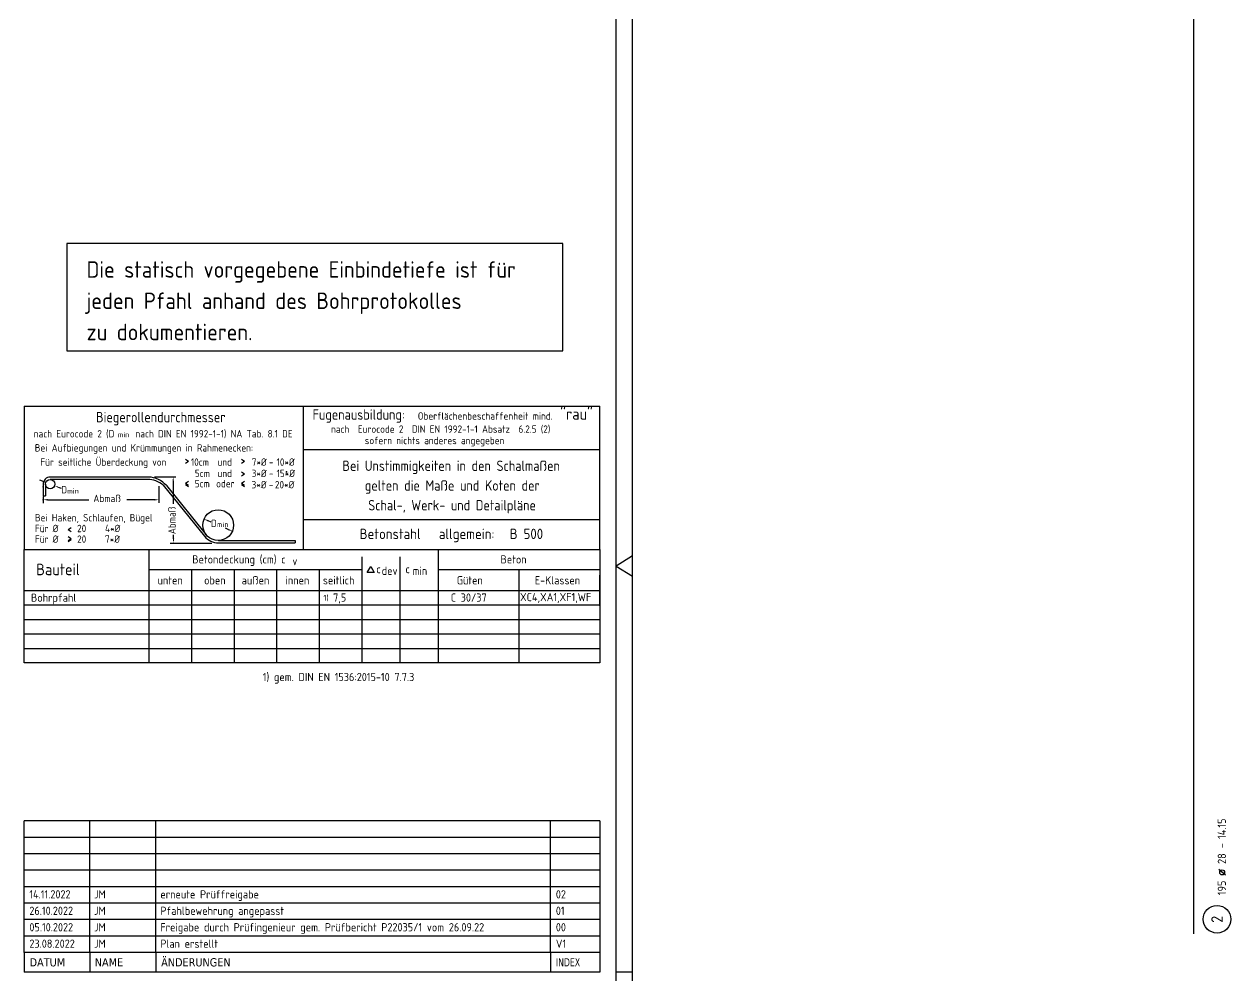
# Model space of a CAD drawing. Extents: x 1.5 to 20.9, y -1.9 to 20.
# Drawn here: x 11.73 to 20.9, y 5.49 to 12.73 of the extents above; entities that cross this region are included whole.
import ezdxf
from ezdxf.enums import TextEntityAlignment as Align

# ---------------------------------------------------------------- set-up
doc = ezdxf.new("R2010")
doc.units = 0
doc.header["$LTSCALE"] = 0.25
doc.linetypes.add('AUSGEZOGEN', pattern=[1000.01, 1000, 0.01])
for name, color, linetype in [('BET-ANS', 7, 'Continuous'), ('RAHMEN', 7, 'Continuous'), ('RND', 7, 'Continuous'), ('STEMPEL', 7, 'Continuous'), ('TEXT', 7, 'Continuous')]:
    doc.layers.add(name, color=color, linetype=linetype)
doc.styles.add('helv', font='tahoma.ttf')
doc.styles.add('txt', font='isocp.shx')

# ---------------------------------------------------------------- blocks, each defined once
blk = doc.blocks.new('DINA1')
at = {"layer": 'RAHMEN'}
blk.add_line((84.1, 59.4), (0, 59.4), dxfattribs=at)
at = {"layer": 'RAHMEN', "color": 7, "linetype": 'Continuous'}
for p, q in [((41.74, 59.4), (42.05, 58.9)), ((42.05, 58.9), (42.36, 59.4))]:
    blk.add_line(p, q, dxfattribs=at)
at = {"layer": 'RAHMEN', "color": 5}
blk.add_line((83.6, 58.9), (2, 58.9), dxfattribs=at)
blk = doc.blocks.new('Plankopf-ER')
at = {"layer": 'RAHMEN', "color": 7, "linetype": 'Continuous'}
for p, q in [((-0.5, 4.6), (-18, 4.6)), ((-18, 4.1), (-18, 4.6)), ((-16, 4.1), (-16, 4.6)), ((-14, 4.1), (-14, 4.6)), ((-2, 4.1), (-2, 4.6)), ((-0.5, 4.6), (-0.5, 4.1)), ((-0.5, 4.1), (-18, 4.1)), ((-18, 3.6), (-18, 4.1)), ((-16, 3.6), (-16, 4.1)), ((-14, 3.6), (-14, 4.1)), ((-2, 3.6), (-2, 4.1)), ((-0.5, 4.1), (-0.5, 3.6)), ((-0.5, 3.6), (-18, 3.6)), ((-18, 3.1), (-18, 3.6)), ((-16, 3.1), (-16, 3.6)), ((-14, 3.1), (-14, 3.6)), ((-2, 3.1), (-2, 3.6)), ((-0.5, 3.6), (-0.5, 3.1)), ((-0.5, 3.1), (-18, 3.1)), ((-18, 2.6), (-18, 3.1)), ((-16, 2.6), (-16, 3.1)), ((-14, 2.6), (-14, 3.1)), ((-2, 2.6), (-2, 3.1)), ((-0.5, 3.1), (-0.5, 2.6)), ((-0.5, 2.6), (-18, 2.6)), ((-18, 2.1), (-18, 2.6)), ((-16, 2.1), (-16, 2.6)), ((-14, 2.1), (-14, 2.6)), ((-2, 2.1), (-2, 2.6)), ((-0.5, 2.6), (-0.5, 2.1)), ((-0.5, 2.1), (-18, 2.1)), ((-18, 1.6), (-18, 2.1)), ((-16, 1.6), (-16, 2.1)), ((-14, 1.6), (-14, 2.1)), ((-2, 1.6), (-2, 2.1)), ((-0.5, 2.1), (-0.5, 1.6)), ((-0.5, 1.6), (-18, 1.6)), ((-18, 1.1), (-18, 1.6)), ((-16, 1.1), (-16, 1.6)), ((-14, 1.1), (-14, 1.6)), ((-2, 1.1), (-2, 1.6)), ((-0.5, 1.6), (-0.5, 1.1)), ((-0.5, 1.1), (-18, 1.1)), ((-18, 0.6), (-18, 1.1)), ((-16, 0.6), (-16, 1.1)), ((-14, 0.6), (-14, 1.1)), ((-2, 0.6), (-2, 1.1)), ((-0.5, 1.1), (-0.5, 0.6)), ((-0.5, 0.6), (-18, 0.6)), ((-18, 0.6), (-18, 0)), ((-16, 0.6), (-16, 0)), ((-14, 0.6), (-14, 0)), ((-2, 0.6), (-2, 0)), ((-0.5, 0.6), (-0.5, 0)), ((-0.5, 0), (-18, 0))]:
    blk.add_line(p, q, dxfattribs=at)
at = {"layer": 'RAHMEN', "color": 7, "linetype": 'Continuous', "style": 'txt'}
for tag, p in [('INDEX-D8', (-17.841, 4.242)), ('INDEX-N8', (-15.876, 4.242)), ('INDEX-X8', (-13.857, 4.242)), ('INDEX8', (-1.833, 4.242)), ('INDEX-D7', (-17.841, 3.742)), ('INDEX-N7', (-15.876, 3.742)), ('INDEX-X7', (-13.857, 3.742)), ('INDEX7', (-1.833, 3.742)), ('INDEX-D6', (-17.841, 3.242)), ('INDEX-N6', (-15.876, 3.242)), ('INDEX-X6', (-13.857, 3.242)), ('INDEX6', (-1.833, 3.242)), ('INDEX-D5', (-17.841, 2.742)), ('INDEX-N5', (-15.876, 2.742)), ('INDEX-X5', (-13.857, 2.742)), ('INDEX5', (-1.833, 2.742)), ('INDEX-D4', (-17.841, 2.242)), ('INDEX-N4', (-15.876, 2.242)), ('INDEX-X4', (-13.857, 2.242)), ('INDEX4', (-1.833, 2.242)), ('INDEX-D3', (-17.841, 1.742)), ('INDEX-N3', (-15.876, 1.742)), ('INDEX-X3', (-13.857, 1.742)), ('INDEX3', (-1.833, 1.742)), ('INDEX-D2', (-17.841, 1.242)), ('INDEX-N2', (-15.876, 1.242)), ('INDEX-X2', (-13.857, 1.242)), ('INDEX2', (-1.833, 1.242)), ('INDEX-D1', (-17.841, 0.742)), ('INDEX-N1', (-15.876, 0.742)), ('INDEX-X1', (-13.857, 0.742)), ('INDEX1', (-1.833, 0.742))]:
    blk.add_attdef(tag, p, '', height=0.25, dxfattribs=at)
at = {"layer": 'STEMPEL', "color": 7, "linetype": 'Continuous', "style": 'helv'}
for s, p in [('DATUM', (-17.833, 0.176)), ('NAME', (-15.853, 0.176)), ('ÄNDERUNGEN', (-13.833, 0.176))]:
    blk.add_text(s, height=0.25, dxfattribs=at).set_placement(p)
at = {"layer": 'STEMPEL', "color": 7, "linetype": 'Continuous', "style": 'helv', "width": 0.8}
blk.add_text('INDEX', height=0.25, dxfattribs=at).set_placement((-1.833, 0.176))
blk = doc.blocks.new('RND_AUSZ')
at = {"layer": 'RND', "color": 7, "linetype": 'Continuous'}
blk.add_line((1.341, 0.262), (1.509, 0.466), dxfattribs=at)
at = {"layer": 'RND', "color": 1, "linetype": 'Continuous'}
blk.add_circle((0, 0.52), 0.42, dxfattribs=at)
at = {"layer": 'RND', "color": 7, "linetype": 'Continuous'}
blk.add_circle((1.425, 0.364), 0.075, dxfattribs=at)
at = {"layer": 'RND', "color": 7, "linetype": 'Continuous', "style": 'txt'}
blk.add_text('-', height=0.25, dxfattribs=at).set_placement((2.163, 0.25))
for tag, p in [('WIEOFT', (-0.536, 0.25)), ('STK', (1.174, 0.25))]:
    blk.add_attdef(tag, text='', height=0.25, dxfattribs=at).set_placement(p, align=Align.RIGHT)
at = {"layer": 'RND', "color": 1, "linetype": 'Continuous', "style": 'txt'}
blk.add_attdef('POS', text='', height=0.35, dxfattribs=at).set_placement((0, 0.52), align=Align.MIDDLE)
at = {"layer": 'RND', "color": 7, "linetype": 'Continuous', "style": 'txt'}
for tag, p in [('DS', (1.683, 0.25)), ('LANG', (2.441, 0.25)), ('TEXT', (3.669, 0.25))]:
    blk.add_attdef(tag, p, '', height=0.25, dxfattribs=at)

msp = doc.modelspace()

# ---------------------------------------------------------------- linework, layer by layer
at = {"layer": 'RAHMEN', "color": 5, "linetype": 'Continuous'}
for p, q in [((11.727, 9.823), (16.102, 9.823)), ((11.727, 9.823), (11.727, 8.7335)), ((13.8516, 8.7335), (13.8516, 9.823)), ((16.102, 8.7335), (16.102, 9.823)), ((16.102, 8.3067), (16.102, 8.5378))]:
    msp.add_line(p, q, dxfattribs=at)
at = {"layer": 'RAHMEN', "color": 7, "linetype": 'AUSGEZOGEN'}
for p, q in [((13.8516, 9.4942), (16.102, 9.4942)), ((12.976, 9.4016), (12.9542, 9.4169)), ((12.976, 9.4016), (12.9542, 9.3863)), ((13.401, 9.4016), (13.3792, 9.4169)), ((13.401, 9.4016), (13.3792, 9.3863)), ((13.4012, 9.3068), (13.3794, 9.322)), ((13.4012, 9.3068), (13.3794, 9.2915)), ((12.9542, 9.2377), (12.976, 9.253)), ((12.9542, 9.2377), (12.976, 9.2224)), ((12.9542, 9.228), (12.976, 9.2127)), ((13.3792, 9.2377), (13.401, 9.253)), ((13.3792, 9.2377), (13.401, 9.2224)), ((13.3792, 9.228), (13.401, 9.2127)), ((12.0617, 8.8863), (12.0835, 8.9016)), ((13.8516, 8.9623), (16.102, 8.9623)), ((12.0617, 8.8863), (12.0835, 8.871)), ((12.0835, 8.8159), (12.0617, 8.8312)), ((12.0835, 8.8159), (12.0617, 8.8006)), ((12.0835, 8.8062), (12.0617, 8.7909)), ((11.727, 8.4222), (16.102, 8.4222)), ((11.727, 8.3122), (16.102, 8.3122)), ((11.727, 8.2022), (16.102, 8.2022)), ((11.727, 8.0922), (16.102, 8.0922)), ((11.727, 7.9822), (16.102, 7.9822))]:
    msp.add_line(p, q, dxfattribs=at)
at = {"layer": 'RAHMEN', "color": 7, "linetype": 'Continuous'}
for p, q in [((12.6726, 9.2839), (11.9248, 9.2839)), ((12.6663, 9.2662), (11.9248, 9.2662)), ((12.7183, 9.2856), (12.8814, 9.2856)), ((11.8918, 9.2436), (11.8452, 9.2616)), ((11.8717, 9.2307), (11.8717, 9.1422)), ((11.8894, 9.2307), (11.8894, 9.1422)), ((11.9847, 9.2079), (12.0083, 9.1989)), ((12.7516, 9.2159), (12.7516, 9.0892)), ((12.7839, 9.2215), (13.0988, 8.8339)), ((12.8081, 9.2194), (13.1112, 8.8464)), ((12.8602, 9.2519), (12.8602, 9.0814)), ((11.8717, 9.1422), (11.8894, 9.1422)), ((11.8717, 9.1365), (11.8717, 9.0863)), ((11.9054, 9.1117), (12.2196, 9.1117)), ((12.7179, 9.1117), (12.5087, 9.1117)), ((13.1476, 8.9425), (13.1256, 8.952)), ((12.8625, 8.8167), (12.8625, 8.8462)), ((13.2786, 8.886), (13.2582, 8.8949)), ((12.6774, 7.8851), (12.6774, 8.7335)), ((12.8369, 8.7829), (13.1536, 8.7829)), ((13.2036, 8.802), (13.7882, 8.8017)), ((13.2036, 8.784), (13.7882, 8.784)), ((13.7882, 8.8017), (13.7882, 8.784)), ((14.8762, 7.8722), (14.8762, 8.7335)), ((14.2969, 7.8722), (14.2969, 8.6787)), ((14.5865, 7.8722), (14.5865, 8.6787)), ((13.0013, 7.8722), (13.0013, 8.5825)), ((13.3252, 7.8722), (13.3252, 8.5825)), ((13.6491, 7.8722), (13.6491, 8.5825)), ((13.973, 7.8722), (13.973, 8.5825)), ((15.4891, 7.8722), (15.4891, 8.5825)), ((12.6774, 7.8722), (12.6774, 8.4222)), ((14.2969, 7.8722), (14.2969, 8.4222)), ((16.352, 5.5206), (16.227, 5.5206))]:
    msp.add_line(p, q, dxfattribs=at)
at = {"layer": 'RAHMEN', "color": 1, "linetype": 'Continuous'}
for p, q in [((12.6774, 8.5825), (14.2969, 8.5825)), ((14.8762, 8.5825), (16.102, 8.5825))]:
    msp.add_line(p, q, dxfattribs=at)
at = {"layer": 'RAHMEN', "color": 5, "linetype": 'AUSGEZOGEN'}
msp.add_lwpolyline([(11.727, 8.7335), (16.102, 8.7335), (16.102, 7.8722), (11.727, 7.8722)], close=True, dxfattribs=at)
at = {"layer": 'RAHMEN', "color": 1, "linetype": 'Continuous'}
msp.add_lwpolyline([(14.3613, 8.6048), (14.3886, 8.5576), (14.334, 8.5576)], close=True, dxfattribs=at)
at = {"layer": 'RAHMEN', "color": 7, "linetype": 'Continuous'}
for centre, radius in [((11.9248, 9.2307), 0.0354), ((13.2021, 8.919), 0.117)]:
    msp.add_circle(centre, radius, dxfattribs=at)
for centre, radius, start, end in [((11.9248, 9.2307), 0.0531, 89.99998, 180), ((12.6663, 9.089), 0.1772, 48.41068, 90), ((12.6726, 9.1093), 0.1746, 39.09564, 90), ((13.2036, 8.919), 0.135, 219.09564, 270)]:
    msp.add_arc(centre, radius, start, end, dxfattribs=at)
for p in [(13.7207, 9.3243), (11.8717, 9.2103), (11.8717, 9.1117), (13.0946, 8.9654), (13.3096, 8.8727)]:
    msp.add_point(p, dxfattribs=at)
for points in [[(12.8659, 9.2519), (12.8546, 9.2519), (12.8602, 9.2856)], [(11.8658, 9.249), (11.869, 9.2571), (11.8918, 9.2436)], [(11.9832, 9.2038), (11.9863, 9.212), (11.9603, 9.2173)], [(11.9054, 9.1061), (11.9054, 9.1173), (11.8717, 9.1117)], [(12.7179, 9.1061), (12.7179, 9.1173), (12.7516, 9.1117)], [(13.1234, 8.9468), (13.1279, 8.9572), (13.0946, 8.9654)], [(12.8681, 8.8167), (12.8569, 8.8167), (12.8625, 8.7829)], [(13.2764, 8.8809), (13.2808, 8.8912), (13.3096, 8.8727)]]:
    msp.add_solid(points, dxfattribs=at)
at = {"layer": 'RND', "color": 1, "linetype": 'AUSGEZOGEN'}
msp.add_lwpolyline([(20.6186, 5.8118), (20.6186, 19.9618)], dxfattribs=at)
at = {"layer": 'TEXT', "color": 6, "linetype": 'AUSGEZOGEN'}
msp.add_lwpolyline([(12.0515, 10.2431), (15.8231, 10.2431), (15.8231, 11.0602), (12.0515, 11.0602)], close=True, dxfattribs=at)

# ---------------------------------------------------------------- block references
at = {"layer": 'BET-ANS', "xscale": 0.25, "yscale": 0.25, "zscale": 0.25}
msp.add_blockref('Plankopf-ER', (16.227, 5.5206), dxfattribs=at).add_auto_attribs({'INDEX1': 'V1', 'INDEX-N1': 'JM', 'INDEX-D1': '23.08.2022', 'INDEX-X1': 'Plan erstellt', 'INDEX2': '00', 'INDEX-N2': 'JM', 'INDEX-D2': '05.10.2022', 'INDEX-X2': 'Freigabe durch Prüfingenieur gem. Prüfbericht P22035/1 vom 26.09.22', 'INDEX3': '01', 'INDEX-N3': 'JM', 'INDEX-D3': '26.10.2022', 'INDEX-X3': 'Pfahlbewehrung angepasst', 'INDEX4': '02', 'INDEX-N4': 'JM', 'INDEX-D4': '14.11.2022', 'INDEX-X4': 'erneute Prüffreigabe'})
at = {"layer": 'RAHMEN', "xscale": 0.25, "yscale": 0.25, "zscale": 0.25, "rotation": 270}
msp.add_blockref('DINA1', (1.502, 19.1206), dxfattribs=at)
at = {"layer": 'RND', "color": 7, "linetype": 'AUSGEZOGEN', "xscale": 0.25, "yscale": 0.25, "zscale": 0.25, "rotation": 90}
msp.add_blockref('RND_AUSZ', (20.9249, 5.9229), dxfattribs=at).add_auto_attribs({'POS': '2', 'STK': '195', 'DS': '28', 'LANG': '14.15'})

# ---------------------------------------------------------------- texts
at = {"layer": 'RAHMEN', "color": 1, "linetype": 'Continuous', "style": 'txt', "width": 0.95}
for s, p in [('Biegerollendurchmesser', (12.7659, 9.7008)), ('Fugenausbildung:', (14.27, 9.7206)), ('Bei Unstimmigkeiten in den Schalmaßen', (14.9733, 9.3309)), ('gelten die Maße und Koten der', (14.9817, 9.1809)), ('Schal-, Werk- und Detailpläne', (14.98, 9.0309))]:
    msp.add_text(s, height=0.07875, dxfattribs=at).set_placement(p, align=Align.CENTER)
at = {"layer": 'RAHMEN', "color": 7, "linetype": 'Continuous', "style": 'txt'}
for s, height, p in [('Oberflächenbeschaffenheit mind.', 0.05625, (14.7192, 9.7206)), ('nach  Eurocode 2  DIN EN 1992-1-1 Absatz  6.2.5 (2)', 0.05625, (14.0601, 9.6206)), ('sofern nichts anderes angegeben', 0.05625, (14.3168, 9.534)), ('Bei Aufbiegungen und Krümmungen in Rahmenecken:', 0.05625, (11.8079, 9.4782)), ('10cm', 0.05625, (12.9945, 9.3701)), ('und', 0.05625, (13.1967, 9.3701)), ('7*%%C', 0.05625, (13.4575, 9.3701)), ('-', 0.0563, (13.5883, 9.3701)), ('10*%%C', 0.05625, (13.6457, 9.3701)), ('5cm', 0.05625, (13.0247, 9.2842)), ('und', 0.05625, (13.1969, 9.2842)), ('3*%%C', 0.05625, (13.4568, 9.2842)), ('-', 0.0563, (13.5875, 9.2842)), ('15*%%C', 0.05625, (13.6457, 9.2842)), ('D', 0.0563, (12.0093, 9.1595)), ('5cm', 0.05625, (13.0242, 9.2062)), ('oder', 0.05625, (13.1865, 9.2062)), ('3*%%C', 0.05625, (13.456, 9.1983)), ('-', 0.0563, (13.5868, 9.1983)), ('20*%%C', 0.05625, (13.6335, 9.1983)), ('Abmaß', 0.05625, (12.2533, 9.0935)), ('Bei Haken, Schlaufen, Bügel', 0.05625, (11.809, 8.9473)), ('Für %%C', 0.05625, (11.8089, 8.8654)), ('20', 0.05625, (12.1299, 8.8654)), ('4*%%C', 0.05625, (12.3418, 8.8654)), ('D', 0.0563, (13.1479, 8.9043)), ('Für %%C', 0.05625, (11.809, 8.7844)), ('20', 0.05625, (12.13, 8.7844)), ('7*%%C', 0.05625, (12.3418, 8.7844))]:
    msp.add_text(s, height=height, dxfattribs=at).set_placement(p)
msp.add_text('nach Eurocode 2 (D     nach DIN EN 1992-1-1) NA Tab. 8.1 DE', height=0.05625, dxfattribs=at).set_placement((12.784, 9.5853), align=Align.CENTER)
msp.add_text('Für seitliche Überdeckung von', height=0.05625, dxfattribs=at).set_placement((12.8084, 9.3701), align=Align.RIGHT)
msp.add_text('Abmaß', height=0.05625, rotation=90, dxfattribs=at).set_placement((12.8785, 8.8505))
at = {"layer": 'RAHMEN', "color": 1, "linetype": 'Continuous', "style": 'txt'}
for s, height, p in [('Betonstahl', 0.07875, (14.2774, 8.813)), ('allgemein:', 0.07875, (14.8791, 8.813)), ('B 500 ', 0.07875, (15.4184, 8.813)), ('Bauteil', 0.0875, (11.8184, 8.5383)), ('Betondeckung (cm) c', 0.0625, (13.0052, 8.6275)), ('v', 0.0625, (13.766, 8.6143)), ('Beton', 0.0625, (15.3483, 8.6275)), ('c', 0.0625, (14.4044, 8.5534)), ('dev', 0.0625, (14.4451, 8.5402)), ('c', 0.0625, (14.6255, 8.5534)), ('min', 0.0625, (14.6797, 8.5402))]:
    msp.add_text(s, height=height, dxfattribs=at).set_placement(p)
at = {"layer": 'TEXT', "color": 6, "linetype": 'AUSGEZOGEN', "style": 'txt'}
for s, p in [('Die statisch vorgegebene Einbindetiefe ist für', (12.202, 10.7995)), ('jeden Pfahl anhand des Bohrprotokolles', (12.202, 10.562)), ('zu dokumentieren.', (12.202, 10.3245))]:
    msp.add_text(s, height=0.125, dxfattribs=at).set_placement(p)
at = {"layer": 'TEXT', "color": 1, "style": 'txt'}
msp.add_text('"rau"', height=0.0875, dxfattribs=at).set_placement((15.8017, 9.7204))
at = {"layer": 'TEXT', "color": 7, "linetype": 'AUSGEZOGEN', "style": 'txt'}
for s, height, p in [('min', 0.04008, (12.4389, 9.5865)), ('min', 0.04008, (12.0546, 9.1588)), ('min', 0.04008, (13.1932, 8.9036)), ('unten', 0.0625, (12.7414, 8.4684)), ('oben', 0.0625, (13.0951, 8.4684)), ('außen', 0.0625, (13.3808, 8.4684)), ('innen', 0.0625, (13.7142, 8.4684)), ('seitlich', 0.0625, (13.998, 8.4684)), ('Güten', 0.0625, (15.0152, 8.4684)), ('E-Klassen', 0.0625, (15.609, 8.4684)), ('Bohrpfahl', 0.0625, (11.7792, 8.3364)), ('7,5', 0.0625, (14.0758, 8.3373)), ('C 30/37', 0.0625, (14.9698, 8.3373)), ('XC4,XA1,XF1,WF', 0.0625, (15.4963, 8.3407)), ('1) gem. DIN EN 1536:2015-10 7.7.3', 0.0625, (13.5412, 7.7333))]:
    msp.add_text(s, height=height, dxfattribs=at).set_placement(p)
at = {"layer": 'TEXT', "color": 102, "linetype": 'AUSGEZOGEN', "style": 'txt'}
msp.add_text('1)', height=0.045, dxfattribs=at).set_placement((14.002, 8.3438))

doc.saveas('drawing.dxf')
